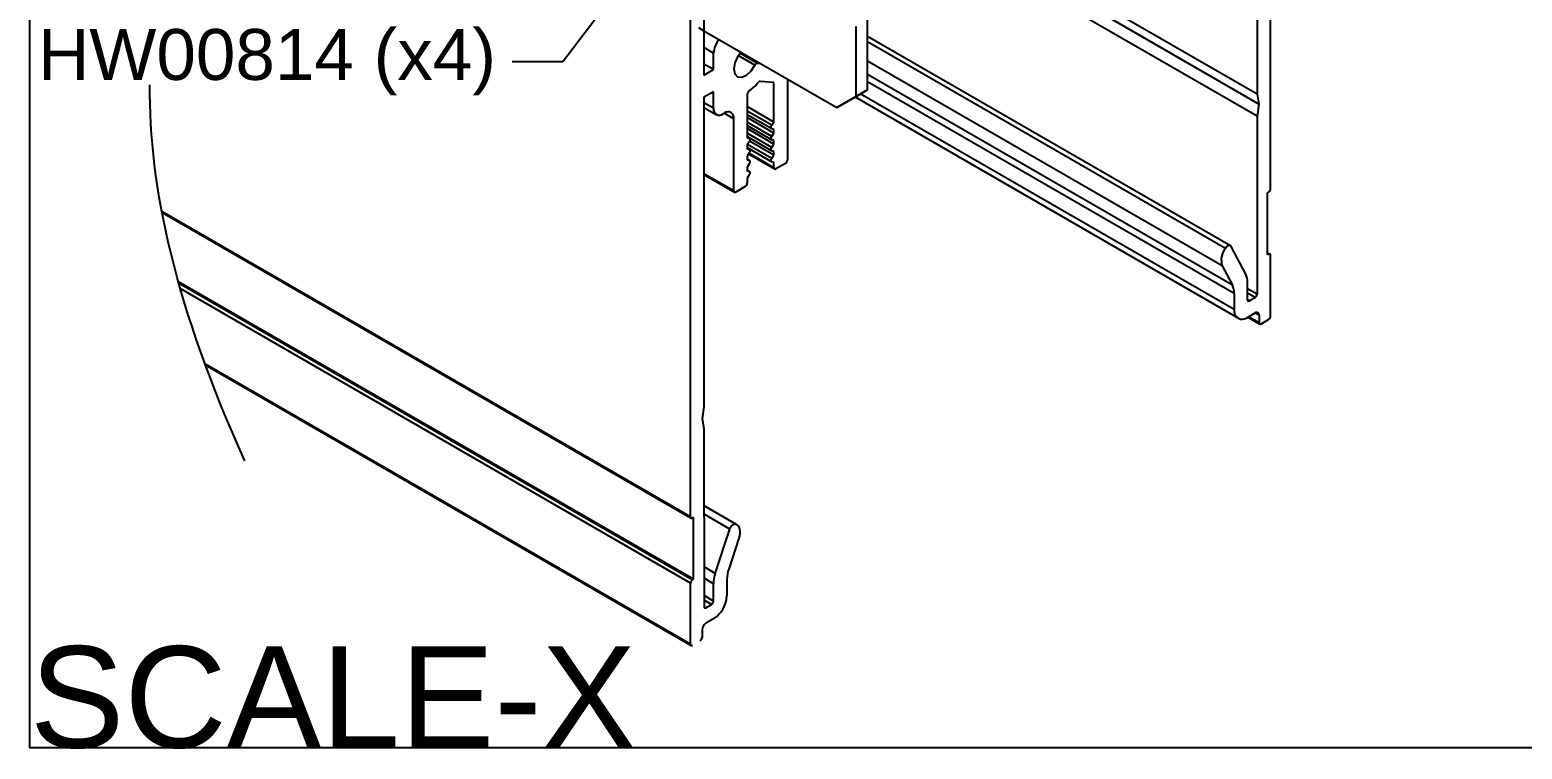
# Model space of a CAD drawing. Extents: x 0 to 16.5, y -14 to 0.
# Drawn here: x 0 to 5.52, y -14.05 to -11.39 of the extents above; entities that cross this region are included whole.
import ezdxf
from ezdxf import colors
from ezdxf.entities.mleader import LeaderData, LeaderLine
from ezdxf.math import Vec2, Vec3

# ---------------------------------------------------------------- set-up
doc = ezdxf.new("R2010")
doc.units = 0
doc.header["$LTSCALE"] = 0.5
doc.header["$MEASUREMENT"] = 0
doc.linetypes.add('HIDDEN', pattern=[0.375, 0.25, -0.125])
for name, color, linetype in [('Brackets', 181, 'CONTINUOUS'), ('Dimension', 10, 'CONTINUOUS'), ('FAB DWG', 221, 'CONTINUOUS'), ('Housing', 150, 'CONTINUOUS')]:
    doc.layers.add(name, color=color, linetype=linetype)
doc.layers.add('Text-Unprinted', color=131, linetype='CONTINUOUS', plot=False)
doc.styles.add('LSAD_Standard', font='arial.ttf')
doc.styles.get("Standard").update_dxf_attribs({"font": 'arial.ttf'})

msp = doc.modelspace()

# ---------------------------------------------------------------- linework, layer by layer
at = {"layer": 'Brackets', "linetype": 'HIDDEN', "lineweight": 25, "transparency": 16777216}
msp.add_line((1.8877, -11.0423), (2.4921, -11.3913), dxfattribs=at)
at = {"layer": 'Brackets', "linetype": 'Continuous', "lineweight": 25, "transparency": 16777216}
for p, q in [((3.0967, -11.6098), (3.0967, -11.351)), ((2.4921, -11.3913), (2.9837, -11.6751)), ((3.0544, -11.6342), (3.0544, -11.3754)), ((2.9837, -11.6751), (3.0544, -11.6342)), ((3.0967, -11.6098), (3.026, -11.6507)), ((3.0544, -11.6342), (3.0967, -11.6098)), ((3.026, -11.6507), (2.9837, -11.6751))]:
    msp.add_line(p, q, dxfattribs=at)
at = {"layer": 'Dimension', "transparency": 16777216}
msp.add_open_spline([(0.7949, -12.9807), (0.5395, -12.4175), (0.4398, -11.9669), (0.4439, -11.5913)], degree=3, dxfattribs=at)
at = {"layer": 'Housing', "linetype": 'Continuous', "lineweight": 25, "transparency": 16777216}
for p, q in [((2.4921, -10.1389), (2.4921, -11.5556)), ((2.4426, -13.1878), (2.4426, -10.4704)), ((4.5866, -11.9761), (4.5866, -10.6644)), ((4.537, -10.7059), (4.537, -11.6264)), ((4.537, -11.7068), (3.0748, -10.8629)), ((4.5439, -11.6626), (3.1165, -10.8388)), ((4.537, -11.6264), (3.1444, -10.8227)), ((3.0967, -11.4111), (4.4386, -12.1856)), ((2.5275, -11.4739), (2.4921, -11.4535)), ((2.5275, -11.5352), (2.5275, -11.4739)), ((2.6893, -11.5115), (2.6257, -11.4748)), ((4.4197, -12.1955), (3.0967, -11.432)), ((2.5275, -11.5352), (2.4921, -11.5147)), ((2.6802, -11.5188), (2.6191, -11.4835)), ((2.6893, -11.5115), (2.7024, -11.5127)), ((4.4082, -12.2607), (3.0967, -11.5037)), ((2.4921, -11.5556), (2.5275, -11.5352)), ((2.7509, -11.583), (2.7, -11.5784)), ((2.7509, -11.7287), (2.7509, -11.583)), ((2.8004, -11.5693), (2.8004, -11.8691)), ((4.4456, -12.3318), (3.0967, -11.5533)), ((4.4522, -12.3625), (3.0967, -11.5801)), ((2.5275, -11.6168), (2.4922, -11.6372)), ((2.4922, -11.6372), (2.4922, -12.7809)), ((2.5275, -11.678), (2.5275, -11.6168)), ((2.6519, -11.6269), (2.6519, -11.7858)), ((4.4668, -12.454), (3.0497, -11.6362)), ((4.4522, -12.4219), (3.0702, -11.6243)), ((4.537, -11.6264), (4.5439, -11.6626)), ((2.5275, -11.678), (2.4922, -11.6577)), ((2.4922, -11.6746), (2.5378, -11.7009)), ((2.7509, -11.7287), (2.6519, -11.6715)), ((2.7431, -11.7409), (2.6519, -11.6883)), ((4.5439, -11.6626), (4.537, -11.7068)), ((2.5671, -11.696), (2.5628, -11.6985)), ((2.6024, -11.7164), (2.5671, -11.696)), ((2.6024, -11.9834), (2.6024, -11.7164)), ((2.6519, -11.7008), (2.7426, -11.7532)), ((2.7509, -11.7695), (2.6519, -11.7124)), ((2.7431, -11.7817), (2.6519, -11.7291)), ((2.6519, -11.7416), (2.7426, -11.794)), ((2.7431, -11.7409), (2.7509, -11.7287)), ((4.537, -11.7068), (4.5368, -12.365)), ((2.7509, -11.8103), (2.6519, -11.7532)), ((2.7431, -11.8225), (2.6519, -11.7699)), ((2.6519, -11.7825), (2.7426, -11.8348)), ((2.6603, -11.7891), (2.6519, -11.7843)), ((2.6598, -11.7889), (2.6519, -11.7844)), ((2.6519, -11.7858), (2.6598, -11.7889)), ((2.6598, -11.8014), (2.6519, -11.8136)), ((2.7509, -11.8512), (2.661, -11.7993)), ((2.7509, -11.7565), (2.7431, -11.7534)), ((2.7431, -11.7817), (2.7509, -11.7695)), ((2.7509, -11.7973), (2.7431, -11.7942)), ((2.7509, -11.7695), (2.7509, -11.7565)), ((2.7509, -11.8103), (2.7509, -11.7973)), ((2.6519, -11.8136), (2.6519, -11.8267)), ((2.6519, -11.8233), (2.7426, -11.8756)), ((2.6603, -11.83), (2.6519, -11.8252)), ((2.6598, -11.8297), (2.6519, -11.8252)), ((2.6519, -11.8267), (2.6598, -11.8297)), ((2.6598, -11.8423), (2.6519, -11.8544)), ((2.6519, -11.8544), (2.6519, -11.8675)), ((2.7431, -11.8633), (2.6533, -11.8115)), ((2.6569, -11.8468), (2.753, -11.9023)), ((2.7509, -11.8977), (2.6585, -11.8443)), ((2.7431, -11.8225), (2.7509, -11.8103)), ((2.7509, -11.8381), (2.7431, -11.835)), ((2.7431, -11.8633), (2.7509, -11.8512)), ((2.7509, -11.8512), (2.7509, -11.8381)), ((2.6603, -11.8708), (2.6519, -11.866)), ((2.6598, -11.8706), (2.6519, -11.866)), ((2.6519, -11.8675), (2.6598, -11.8706)), ((2.6598, -11.8831), (2.6519, -11.8953)), ((2.6519, -11.8953), (2.6519, -11.9083)), ((2.6603, -11.9116), (2.6519, -11.9068)), ((2.6598, -11.9114), (2.6519, -11.9069)), ((2.6519, -11.9083), (2.6598, -11.9114)), ((2.7509, -11.8789), (2.7431, -11.8759)), ((2.7509, -11.8977), (2.7509, -11.8789)), ((2.7933, -11.8814), (2.758, -11.9018)), ((2.6024, -11.9834), (2.4922, -11.9198)), ((2.4922, -11.9232), (2.6045, -11.988)), ((2.6449, -11.9671), (2.6095, -11.9875)), ((2.6598, -11.9239), (2.6519, -11.9361)), ((2.6519, -11.9361), (2.6519, -11.9549)), ((4.576, -11.9904), (4.5795, -11.9883)), ((4.576, -12.219), (4.576, -11.9904)), ((2.4426, -13.1878), (0.4881, -12.0595)), ((0.4888, -12.0633), (2.4447, -13.1924)), ((4.4951, -12.2905), (4.4415, -12.1886)), ((4.576, -12.2116), (4.5845, -12.2165)), ((4.5795, -12.217), (4.576, -12.215)), ((4.5795, -12.217), (4.576, -12.219)), ((4.5866, -12.4465), (4.5866, -12.2211)), ((4.4082, -12.2607), (4.4456, -12.3318)), ((2.4532, -13.4185), (0.5492, -12.3193)), ((2.4497, -13.4205), (0.5506, -12.3242)), ((2.4426, -13.4328), (0.5561, -12.3437)), ((4.5017, -12.3852), (4.5017, -12.3212)), ((4.5368, -12.365), (4.5017, -12.3447)), ((4.4522, -12.3625), (4.4522, -12.4219)), ((4.5297, -12.3772), (4.5017, -12.3611)), ((4.5088, -12.3893), (4.5017, -12.3852)), ((4.5297, -12.3772), (4.5088, -12.3893)), ((4.5017, -12.4505), (4.53, -12.4342)), ((4.5462, -12.4756), (4.5023, -12.4502)), ((4.5442, -12.471), (4.5053, -12.4485)), ((4.5442, -12.4424), (4.53, -12.4342)), ((4.5442, -12.4424), (4.5442, -12.471)), ((4.5512, -12.4751), (4.5795, -12.4587)), ((2.4426, -13.6581), (0.6472, -12.6217)), ((0.6487, -12.6259), (2.4447, -13.6627)), ((2.4922, -12.7809), (2.4853, -12.8252)), ((2.4853, -12.8252), (2.4922, -12.8613)), ((2.4922, -12.8613), (2.4924, -13.5192)), ((2.6126, -13.2159), (2.4923, -13.1465)), ((2.6096, -13.2145), (2.4923, -13.1468)), ((2.5878, -13.2328), (2.4923, -13.1777)), ((2.4532, -13.1899), (2.4497, -13.1919)), ((2.4532, -13.4185), (2.4532, -13.1899)), ((2.5341, -13.3966), (2.5878, -13.2328)), ((2.621, -13.2664), (2.5836, -13.3807)), ((2.5341, -13.3966), (2.4924, -13.3725)), ((2.4426, -13.6581), (2.4426, -13.4328)), ((2.4497, -13.4205), (2.4532, -13.4185)), ((2.5275, -13.435), (2.4924, -13.4147)), ((2.5275, -13.4989), (2.5275, -13.435)), ((2.577, -13.4191), (2.577, -13.4785)), ((2.5275, -13.4989), (2.4924, -13.4787)), ((2.5204, -13.5112), (2.4924, -13.495)), ((2.4995, -13.5233), (2.5204, -13.5112)), ((2.4995, -13.5233), (2.4924, -13.5192)), ((2.5275, -13.5643), (2.4992, -13.5806)), ((2.4851, -13.6051), (2.4851, -13.6337))]:
    msp.add_line(p, q, dxfattribs=at)
at = {"layer": 'Housing', "linetype": 'Continuous', "lineweight": 25, "transparency": 16777216, "flags": 128}
for points in [[(2.6295, -11.4706), (2.6164, -11.4877), (2.6061, -11.5104), (2.6024, -11.5327), (2.6061, -11.5508), (2.6164, -11.5615), (2.6317, -11.5633), (2.6494, -11.5556), (2.6665, -11.5399), (2.6802, -11.5188), (2.6802, -11.5188)], [(2.7431, -11.7534), (2.742, -11.7527), (2.7412, -11.7516), (2.7407, -11.7502), (2.7405, -11.7486), (2.7407, -11.7467), (2.7412, -11.7447), (2.742, -11.7428), (2.7431, -11.7409)], [(2.6598, -11.7889), (2.6609, -11.7896), (2.6617, -11.7907), (2.6622, -11.792), (2.6623, -11.7937), (2.6622, -11.7956), (2.6617, -11.7976), (2.6609, -11.7995), (2.6598, -11.8014)], [(2.7431, -11.7942), (2.742, -11.7935), (2.7412, -11.7925), (2.7407, -11.7911), (2.7405, -11.7894), (2.7407, -11.7875), (2.7412, -11.7856), (2.742, -11.7836), (2.7431, -11.7817)], [(2.6598, -11.8297), (2.6609, -11.8304), (2.6617, -11.8315), (2.6622, -11.8329), (2.6623, -11.8345), (2.6622, -11.8364), (2.6617, -11.8384), (2.6609, -11.8404), (2.6598, -11.8423)], [(2.7431, -11.835), (2.742, -11.8344), (2.7412, -11.8333), (2.7407, -11.8319), (2.7405, -11.8302), (2.7407, -11.8284), (2.7412, -11.8264), (2.742, -11.8244), (2.7431, -11.8225)], [(2.6598, -11.8706), (2.6609, -11.8712), (2.6617, -11.8723), (2.6622, -11.8737), (2.6623, -11.8754), (2.6622, -11.8772), (2.6617, -11.8792), (2.6609, -11.8812), (2.6598, -11.8831)], [(2.6598, -11.9114), (2.6609, -11.9121), (2.6617, -11.9131), (2.6622, -11.9145), (2.6623, -11.9162), (2.6622, -11.9181), (2.6617, -11.92), (2.6609, -11.922), (2.6598, -11.9239)], [(2.7431, -11.8759), (2.742, -11.8752), (2.7412, -11.8741), (2.7407, -11.8727), (2.7405, -11.8711), (2.7407, -11.8692), (2.7412, -11.8672), (2.742, -11.8652), (2.7431, -11.8633)], [(4.4415, -12.1886), (4.4398, -12.1864), (4.4375, -12.1851), (4.4348, -12.1847), (4.4318, -12.1852), (4.4286, -12.1866), (4.4254, -12.1889), (4.4224, -12.1919), (4.4197, -12.1955)], [(2.5878, -13.2328), (2.5894, -13.2286), (2.5917, -13.2247), (2.5944, -13.2211), (2.5975, -13.2182), (2.6006, -13.2159), (2.6038, -13.2145), (2.6069, -13.214), (2.6096, -13.2145)], [(2.6096, -13.2145), (2.6146, -13.2172), (2.6187, -13.2213), (2.6219, -13.2267), (2.624, -13.2332), (2.6249, -13.2406), (2.6248, -13.2487), (2.6235, -13.2574), (2.621, -13.2664)]]:
    msp.add_lwpolyline(points, dxfattribs=at)
at = {"layer": 'Housing', "linetype": 'Continuous', "lineweight": 25, "transparency": 16777216}
for centre, radius, start, end in [((2.6048, -11.4776), 0.0774, 136.2439, 177.3017), ((2.6907, -11.5226), 0.0112, 97.4017, 160.0111), ((2.5437, -11.4589), 0.1937, 306.1966, 320.4388), ((2.7004, -11.5874), 0.00894, 93.0592, 145.2989), ((2.6675, -11.6277), 0.0156, 126.9071, 177.146), ((2.549, -11.6815), 0.0218, 170.786, 309.2033), ((2.5809, -11.7129), 0.0218, 350.786, 129.2033), ((2.7552, -11.8984), 0.00437, 170.786, 309.2033), ((2.7851, -11.8684), 0.0154, 302.6055, 357.3945), ((2.6366, -11.9542), 0.0154, 302.6055, 357.3945), ((2.6067, -11.9841), 0.00437, 170.786, 309.2033), ((4.5712, -11.9754), 0.0154, 302.6023, 357.3977), ((4.4752, -12.2389), 0.0705, 142.0317, 197.9862), ((4.5823, -12.2204), 0.00437, 350.7797, 129.185), ((4.4357, -12.3194), 0.066, 358.4325, 25.9311), ((4.3862, -12.3607), 0.066, 358.4325, 25.9311), ((4.5061, -12.3859), 0.00437, 170.7797, 309.185), ((4.5215, -12.3643), 0.0154, 302.6031, 357.3868), ((4.4824, -12.4268), 0.0306, 170.7797, 309.185), ((4.5355, -12.441), 0.00874, 350.7797, 129.185), ((4.5712, -12.4458), 0.0154, 302.6023, 357.3977), ((4.5485, -12.4717), 0.00437, 170.7797, 309.185), ((2.4469, -13.1885), 0.00437, 170.786, 309.2033), ((2.6521, -13.4368), 0.1247, 161.2194, 179.1697), ((2.7016, -13.4209), 0.1247, 161.2194, 179.1697), ((2.458, -13.4335), 0.0154, 122.6055, 177.3945), ((2.5121, -13.4982), 0.0154, 302.6055, 357.3945), ((2.4695, -13.4736), 0.1076, 302.6055, 357.3945), ((2.4967, -13.5199), 0.00437, 170.8119, 309.2075), ((2.5158, -13.6065), 0.0307, 122.6055, 177.3945), ((2.4469, -13.6588), 0.00437, 170.786, 309.2033), ((2.4697, -13.633), 0.0154, 302.6055, 357.3945)]:
    msp.add_arc(centre, radius, start, end, dxfattribs=at)
at = {"layer": 'Text-Unprinted', "transparency": 16777216}
msp.add_lwpolyline([(0, 0), (16.5061, 0), (16.5061, -14.0407), (0, -14.0407)], close=True, dxfattribs=at)

# ---------------------------------------------------------------- texts
at = {"layer": 'Text-Unprinted', "ltscale": 0.5, "transparency": 16777216, "style": 'LSAD_Standard'}
msp.add_attdef('SCALE-X', (0, -14.0407), 'XEffectiveScaleFactor', height=0.375, dxfattribs=at)

# ---------------------------------------------------------------- leaders
at = {"layer": 'FAB DWG', "transparency": 16777216}
ml = msp.add_multileader_mtext('Standard', dxfattribs=at)
ml.set_content('HW00814 (x4)', color=256)
ml.set_leader_properties()
ml.build(insert=Vec2(0, 0))
ml.multileader.update_dxf_attribs({"dogleg_length": 0.36, "arrow_head_size": 0.188})
ctx = ml.context
ctx.base_point, ctx.char_height, ctx.arrow_head_size, ctx.landing_gap_size, ctx.plane_origin = Vec3(-0.0597, -11.5067), 0.188, 0.188, 0.09, Vec3(2.9776, -11.7477)
notes = []
notes.append((ctx, [(1, (1, 1, 0), (1.9706, -11.5067), (-1, 0), 0.1877, [(0, [(2.6223, -10.6473)], 0, [])])]))
ctx.mtext.insert, ctx.mtext.width, ctx.mtext.defined_height, ctx.mtext.flow_direction = Vec3(0.0303, -11.3851), 2.309405, 0.2062, 5
for ctx, leaders in notes:
    for number, flags, end, landing, length, lines in leaders:
        leader = LeaderData()
        leader.index, (leader.has_last_leader_line, leader.has_dogleg_vector, leader.attachment_direction) = number, flags
        leader.last_leader_point, leader.dogleg_vector, leader.dogleg_length = Vec3(end), Vec3(landing), length
        for number, points, colour, breaks in lines:
            line = LeaderLine()
            line.index, line.vertices, line.color, line.breaks = number, Vec3.list(points), colors.encode_raw_color(colour), breaks
            leader.lines.append(line)
        ctx.leaders.append(leader)

doc.saveas('drawing.dxf')
